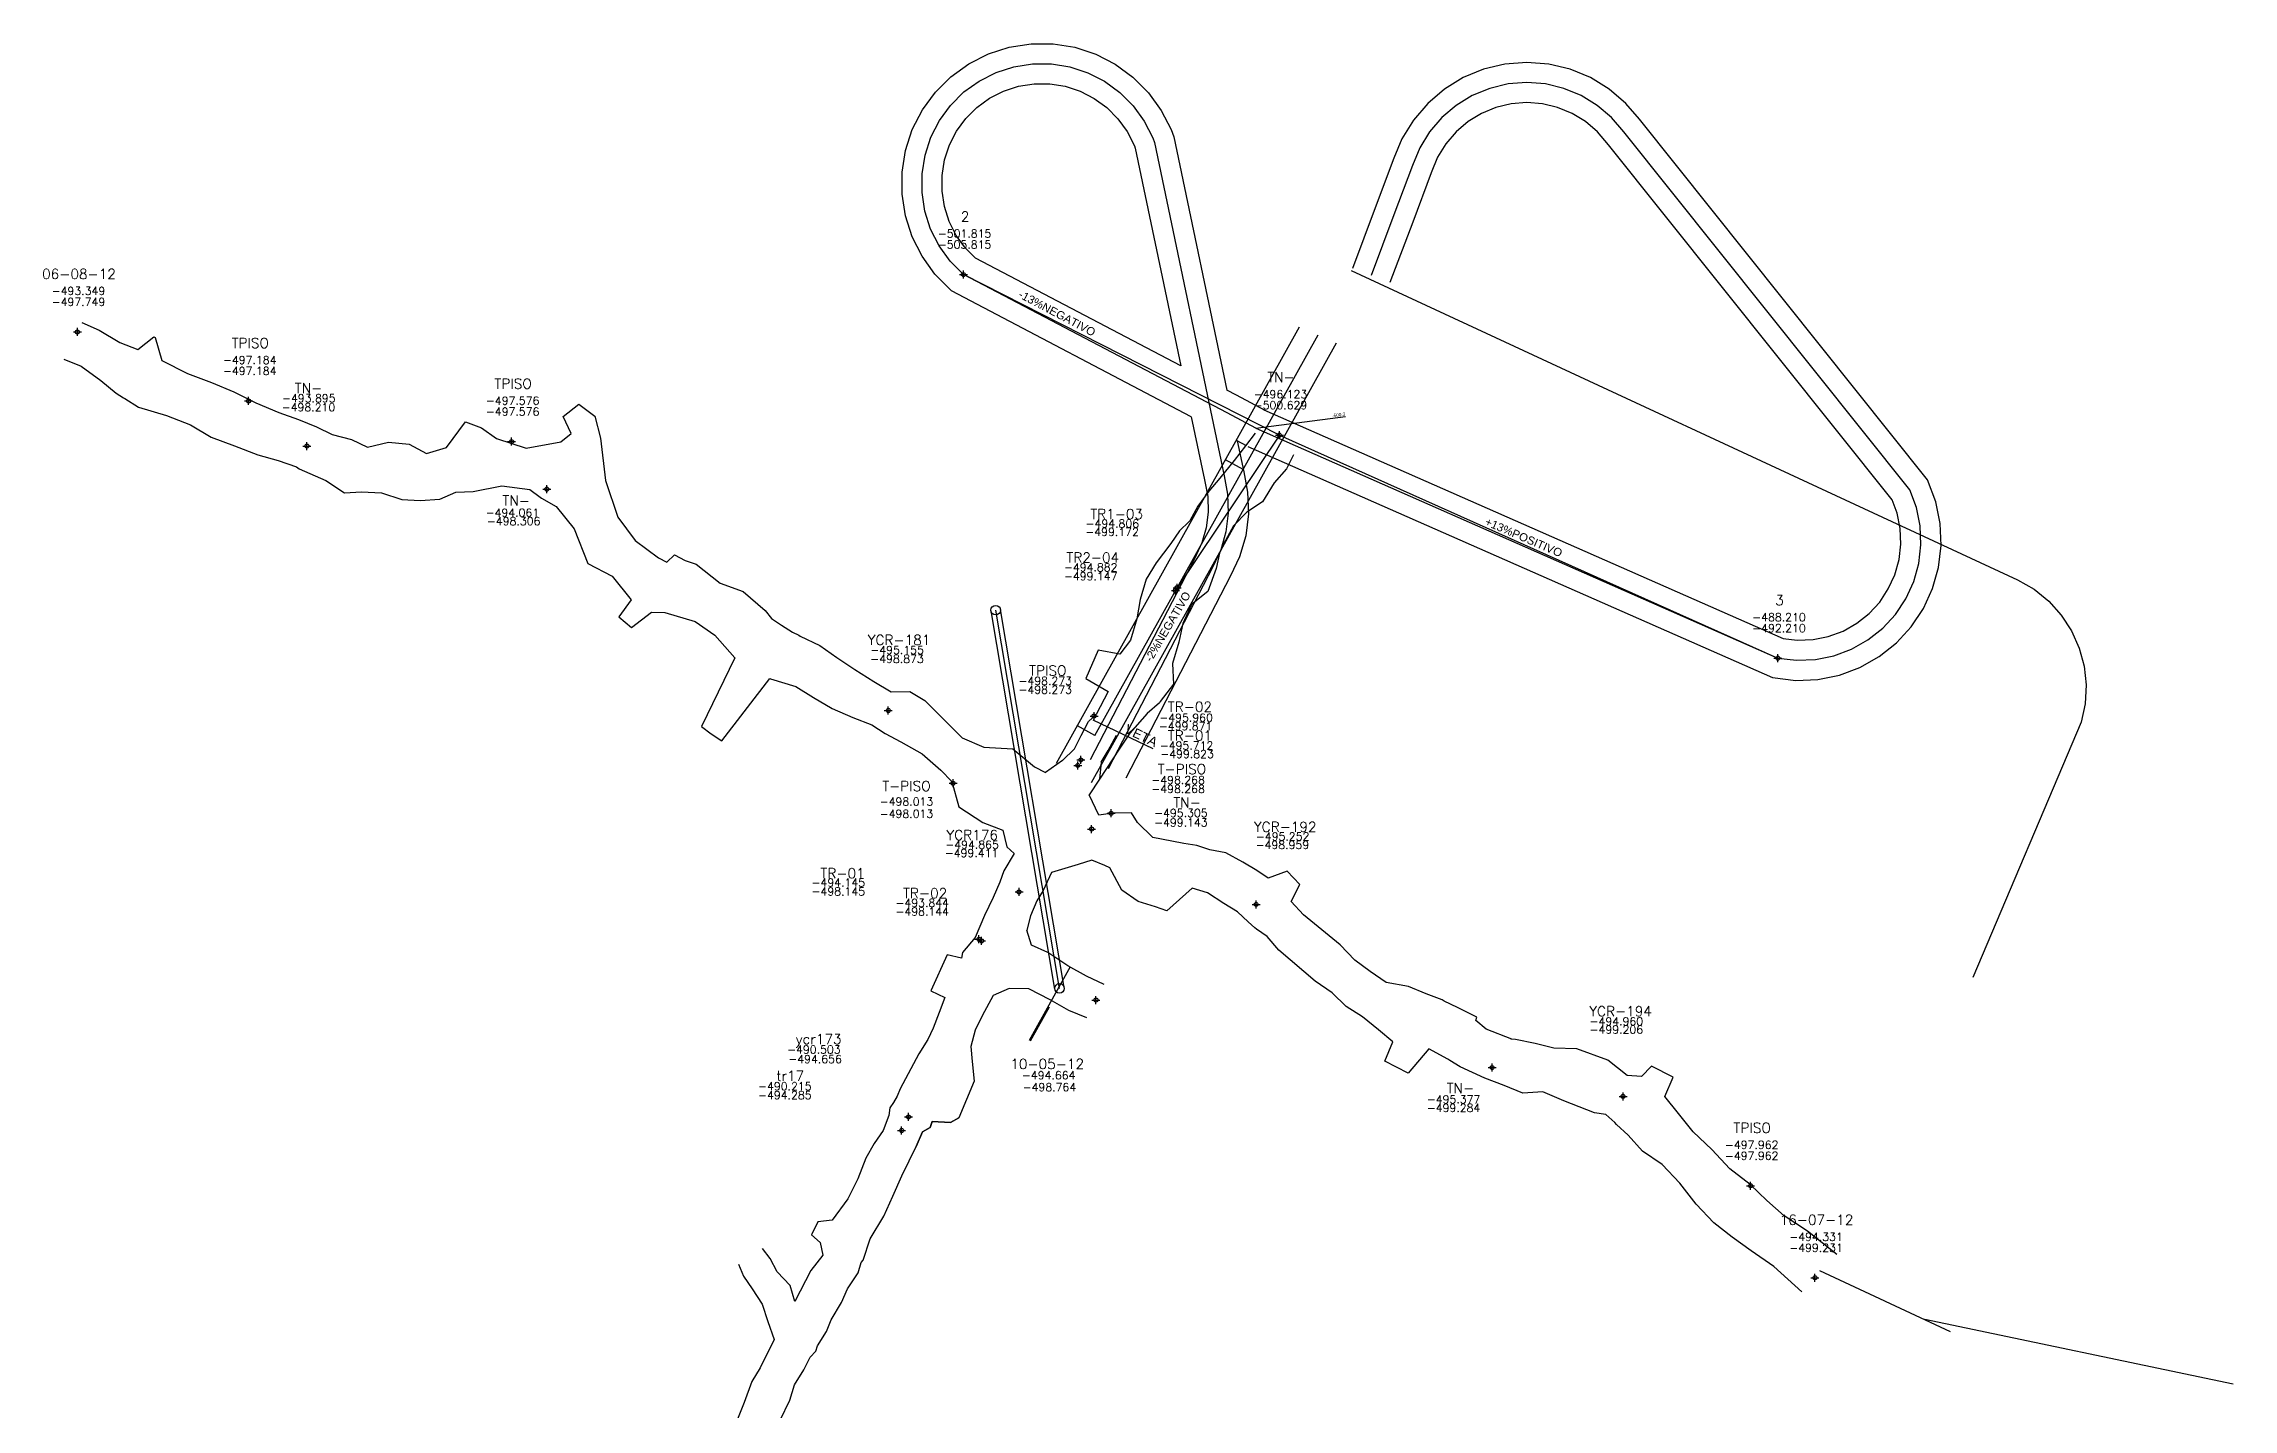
# Model space of a CAD drawing. Extents: x 10643 to 11402, y 9562 to 9879.
# Drawn here: x 10642.8 to 10916.4, y 9708.7 to 9879.3 of the extents above; entities that cross this region are included whole.
import ezdxf
from ezdxf.enums import TextEntityAlignment as Align

# ---------------------------------------------------------------- set-up
doc = ezdxf.new("R2010")
doc.units = 0
doc.header["$MEASUREMENT"] = 0
doc.header["$PDMODE"] = 34
doc.header["$PDSIZE"] = 0.5
for name, color, linetype in [('F-560-7787-E-FIC', 242, 'Continuous'), ('F-560-7787-E-SCR', 242, 'Continuous'), ('F-560-7793-W-FIC', 162, 'Continuous'), ('F-560-7793-W-SCR', 162, 'Continuous'), ('fic', 150, 'Continuous'), ('R-425-7056-NW-PROY', 7, 'Continuous'), ('R-425-7056-NW-SCR', 192, 'Continuous')]:
    doc.layers.add(name, color=color, linetype=linetype)
doc.styles.add('ROMAND', font='romand.shx')
doc.styles.add('ROMANS', font='romans')
doc.styles.get("Standard").update_dxf_attribs({"font": 'ARIAL.TTF'})

# ---------------------------------------------------------------- blocks, each defined once
blk = doc.blocks.new('F2')
blk.add_point((0, 0))
at = {"style": 'ROMAND'}
for tag, height, p in [('NOMBRE', 1.25, (0.2, 6.62)), ('CIELO', 1, (0.14, 4.62)), ('PISO', 1, (0.14, 3.25))]:
    blk.add_attdef(tag, text='', height=height, dxfattribs=at).set_placement(p, align=Align.CENTER)
at = {"style": 'ROMANS', "flags": 1}
for tag, p in [('MINA', (-0.07, -3.26)), ('LOCALIZACION', (-0.07, -4.93)), ('ESTRUCTURA', (-0.07, -6.62)), ('NIVEL', (-0.07, -8.29)), ('FECHA', (-0.07, -11.79)), ('OBRA', (-0.07, -10.12)), ('ATRAS', (-0.07, -13.48)), ('TOPOGRAFO', (2.67, -15.3))]:
    blk.add_attdef(tag, text='', height=1.25, dxfattribs=at).set_placement(p, align=Align.CENTER)

msp = doc.modelspace()

# ---------------------------------------------------------------- linework, layer by layer
for points, elevation in [([(10797.19, 9830.4), (10757.72, 9850.47)], -496.12), ([(10797.19, 9830.4), (10784.41, 9811.34)], -496.12), ([(10797.19, 9830.4), (10859.48, 9802.53)], -496.12), ([(10792.65, 9826.11), (10790.47, 9827.33)], -495.8), ([(10774.14, 9792.88), (10771.95, 9794.09)], -495.8), ([(10771.05, 9763.94), (10765.94, 9754.76)], -494.12), ([(10734.8, 9707.29), (10736.03, 9709.78), (10736.61, 9711.7), (10737.76, 9713.57), (10738.55, 9715.17), (10739.26, 9715.93), (10739.48, 9716.6), (10740.59, 9718.38), (10741.2, 9719.85), (10742.48, 9721.99), (10743.23, 9723.73), (10744.56, 9725.73), (10744.93, 9727), (10745.2, 9727.31), (10746.06, 9729.98), (10747.77, 9732.78), (10748.9, 9735.31), (10750.03, 9737.85), (10750.95, 9739.72), (10751.82, 9741.49), (10752.6, 9743.32), (10753.54, 9743.88), (10753.8, 9744.64), (10756.08, 9744.51), (10757.15, 9745.1)], -468.14), ([(10747.69, 9743.52), (10746.55, 9741.87), (10745.54, 9740.05), (10744.5, 9737.47), (10743.28, 9734.98), (10741.3, 9732.31), (10739.52, 9732.08), (10738.73, 9730.48), (10739.81, 9729.51), (10740.16, 9727.9), (10738.66, 9725.99), (10736.63, 9722.11), (10736.07, 9724.13), (10734.46, 9725.82), (10733.58, 9727.5), (10732.61, 9728.77)], -490.37), ([(10729.61, 9726.78), (10730.25, 9725.28), (10731.3, 9723.71), (10732.57, 9721.8), (10733.29, 9719.65), (10734.07, 9717.39), (10732.31, 9713.82), (10731.27, 9712.12), (10730.31, 9709.5), (10729.31, 9707.01)], -488.12)]:
    msp.add_lwpolyline(points, dxfattribs=dict(elevation=elevation))
at = {"color": 3}
msp.add_lwpolyline([(10795.41, 9833.5), (10791.84, 9835.39), (10790.61, 9836.04)], dxfattribs=at)
at = {"color": 1}
msp.add_lwpolyline([(10781.42, 9791.19), (10773.92, 9794.77)], dxfattribs=at)
for points in [[(10768.44, 9758.9), (10766.07, 9754.66)], [(10864.69, 9726.02), (10881, 9718.39)], [(10877.84, 9719.92), (10916.37, 9711.84)]]:
    msp.add_lwpolyline(points)
at = {"layer": 'F-560-7787-E-SCR'}
for points in [[(10779.47, 9782, -494.37), (10779.47, 9782, -494.37), (10778.72, 9783.19, -495.15), (10776.38, 9783.15, -495.49), (10774.63, 9782.91, -495.42), (10773.41, 9785.47, -495.23), (10773.41, 9785.47, -495.23)], [(10779.47, 9782, -499.27), (10779.47, 9782, -499.27), (10778.72, 9783.19, -499.65), (10776.38, 9783.15, -499.99), (10774.63, 9782.91, -499.72), (10773.41, 9785.47, -499.63), (10773.41, 9785.47, -499.63)], [(10785.25, 9779.38, -499.26), (10783.75, 9779.67, -499.24), (10781.39, 9780.12, -499), (10779.47, 9782, -499.27)], [(10785.25, 9779.38, -495.29), (10783.75, 9779.67, -495.14), (10781.39, 9780.12, -493.6), (10779.47, 9782, -494.37), (10779.47, 9782, -494.37)], [(10795.8, 9775.02, -495.25), (10794.36, 9776.01, -495.34), (10792.62, 9777.03, -495.54), (10790.52, 9778.21, -495.02), (10788.5, 9778.59, -495.12), (10786.87, 9779.12, -495.31), (10785.25, 9779.38, -495.29)], [(10795.8, 9775.02, -499.25), (10794.36, 9776.01, -499.24), (10792.62, 9777.03, -499.24), (10790.52, 9778.21, -499.22), (10788.5, 9778.59, -499.22), (10786.87, 9779.12, -499.11), (10785.25, 9779.38, -499.26)], [(10775.99, 9776.34, -495.14), (10775.99, 9776.34, -495.14), (10775.99, 9776.34, -495.14), (10775.37, 9776.63, -495.49), (10773.75, 9777.28, -495.42), (10772.05, 9776.74, -495.24), (10768.7, 9775.75, -495.15)], [(10775.99, 9776.34, -499.34), (10775.99, 9776.34, -499.34), (10775.99, 9776.34, -499.34), (10775.37, 9776.63, -499.99), (10773.75, 9777.28, -499.72), (10772.05, 9776.74, -499.84), (10768.7, 9775.75, -499.65)], [(10781.71, 9771.47, -499.1), (10779.53, 9772.13, -499), (10777.49, 9773.53, -499.27), (10775.99, 9776.34, -499.34)], [(10781.71, 9771.47, -495.4), (10779.53, 9772.13, -493.6), (10777.49, 9773.53, -494.37), (10775.99, 9776.34, -495.14)], [(10826.22, 9754.91, -495.38), (10823.02, 9756.15, -494.94), (10821.76, 9757.26, -494.93), (10821.88, 9757.67, -494.93), (10819.43, 9758.87, -495.2), (10817.78, 9759.65, -494.88), (10817.53, 9759.82, -494.88), (10815.52, 9760.6, -494.76), (10813.34, 9761.5, -494.73), (10810.52, 9761.99, -494.61), (10808.55, 9763.36, -494.78), (10806.63, 9764.8, -494.76), (10804.78, 9766.69, -495.13), (10800.21, 9770.46, -494.77), (10800.21, 9770.46, -494.77), (10798.68, 9772.12, -495.25), (10799.76, 9774.23, -495.23), (10798.15, 9775.89, -495.23), (10795.8, 9775.02, -495.25)], [(10826.22, 9754.91, -499.28), (10823.02, 9756.15, -499.34), (10821.76, 9757.26, -499.33), (10821.88, 9757.67, -499.33), (10819.43, 9758.87, -499.3), (10817.78, 9759.65, -499.28), (10817.53, 9759.82, -499.28), (10815.52, 9760.6, -499.26), (10813.34, 9761.5, -499.23), (10810.52, 9761.99, -499.21), (10808.55, 9763.36, -499.18), (10806.63, 9764.8, -499.16), (10804.78, 9766.69, -499.13), (10800.21, 9770.46, -499.07), (10800.21, 9770.46, -499.07), (10798.68, 9772.12, -499.05), (10799.75, 9774.23, -499.03), (10798.17, 9775.89, -499.03), (10795.8, 9775.02, -499.25)], [(10793.29, 9769.57, -495.25), (10791.98, 9770.83, -495.34), (10790.25, 9771.85, -495.54), (10788.23, 9773.21, -495.02), (10786.29, 9773.77, -495.12), (10783.12, 9770.94, -495.31), (10781.71, 9771.47, -495.4)], [(10793.29, 9769.57, -499.25), (10791.98, 9770.83, -499.24), (10790.25, 9771.85, -499.24), (10788.23, 9773.21, -499.22), (10786.29, 9773.77, -499.22), (10783.12, 9770.94, -499.11), (10781.71, 9771.47, -499.1)], [(10822.86, 9750.06, -495.38), (10819.78, 9751.46, -494.94), (10818.49, 9752.23, -494.93), (10818.24, 9752.4, -494.93), (10815.85, 9753.69, -495.2), (10813.29, 9750.66, -494.88), (10810.36, 9752.18, -494.88), (10811.37, 9754.6, -494.76), (10809.59, 9756.07, -494.73), (10807.57, 9757.71, -494.61), (10805.54, 9759, -494.78), (10803.79, 9760.69, -494.76), (10801.65, 9762.17, -495.13), (10797.14, 9766.02, -494.77), (10797.14, 9766.02, -494.77), (10795.67, 9767.76, -495.25), (10794.35, 9768.67, -495.23), (10794.11, 9768.84, -495.23), (10793.29, 9769.57, -495.25)], [(10822.86, 9750.06, -499.28), (10819.78, 9751.46, -499.34), (10818.49, 9752.23, -499.33), (10818.24, 9752.4, -499.33), (10815.85, 9753.69, -499.3), (10813.29, 9750.66, -499.28), (10810.36, 9752.18, -499.28), (10811.37, 9754.6, -499.26), (10809.59, 9756.07, -499.23), (10807.57, 9757.71, -499.21), (10805.54, 9759, -499.18), (10803.79, 9760.69, -499.16), (10801.65, 9762.17, -499.13), (10797.14, 9766.02, -499.07), (10797.14, 9766.02, -499.07), (10795.67, 9767.76, -499.05), (10794.35, 9768.67, -499.03), (10794.11, 9768.84, -499.03), (10793.29, 9769.57, -499.25)], [(10842.46, 9750.23, -494.67), (10840.63, 9750.37, -494.97), (10838.22, 9752.31, -495.2), (10834.34, 9753.69, -494.94), (10831.48, 9753.78, -495.27), (10829.15, 9754.36, -495), (10826.7, 9754.87, -494.93), (10826.12, 9754.91, -495.35)], [(10842.46, 9750.23, -499.27), (10840.63, 9750.37, -498.87), (10838.22, 9752.31, -499.1), (10834.34, 9753.69, -499.14), (10831.48, 9753.78, -499.17), (10829.15, 9754.36, -499.2), (10826.7, 9754.87, -499.23), (10826.22, 9754.91, -499.28)], [(10838, 9745.51, -494.67), (10838, 9745.51, -494.67), (10836.58, 9745.71, -495.2), (10832.72, 9747.19, -494.94), (10830.13, 9748.35, -495.27), (10827.6, 9748.15, -495), (10825.28, 9749.14, -494.93), (10822.86, 9750.06, -495.38)], [(10838, 9745.51, -499.27), (10838, 9745.51, -499.27), (10836.58, 9745.71, -499.1), (10832.72, 9747.19, -499.14), (10830.13, 9748.35, -499.17), (10827.6, 9748.15, -499.2), (10825.28, 9749.14, -499.23), (10822.86, 9750.06, -499.28)], [(10866.86, 9728, -494.33), (10863.17, 9730.93, -494.61), (10860.28, 9732.83, -494.59), (10858.11, 9734.75, -494.28), (10856, 9736.75, -494.66), (10853.47, 9738.73, -493.95), (10851.21, 9741.14, -494.53), (10848.88, 9743.34, -494.71), (10847.05, 9745.62, -494.7), (10845.36, 9747.77, -494.59), (10846.38, 9750.16, -494.58), (10843.68, 9751.52, -494.58), (10842.46, 9750.23, -494.67)], [(10866.86, 9728, -499.23), (10863.17, 9730.93, -499.11), (10860.28, 9732.83, -499.09), (10858.11, 9734.75, -499.18), (10856, 9736.75, -499.16), (10853.47, 9738.73, -499.15), (10851.21, 9741.14, -499.13), (10848.88, 9743.34, -499.01), (10847.05, 9745.62, -499.1), (10845.36, 9747.77, -499.29), (10846.38, 9750.16, -499.28), (10843.68, 9751.52, -499.28), (10842.46, 9750.23, -499.27)], [(10862.46, 9723.34, -494.33), (10858.97, 9726.5, -494.61), (10856.16, 9728.47, -494.59), (10853.78, 9730.18, -494.28), (10851.47, 9731.95, -494.66), (10849.28, 9734.29, -493.95), (10847.22, 9736.92, -494.53), (10845.03, 9739.27, -494.71), (10842.58, 9740.9, -494.7), (10840.76, 9742.9, -494.59), (10839.31, 9744.27, -494.58), (10839.09, 9744.48, -494.58), (10838, 9745.51, -494.67)], [(10862.46, 9723.34, -499.23), (10858.97, 9726.5, -499.11), (10856.16, 9728.47, -499.09), (10853.78, 9730.18, -499.18), (10851.47, 9731.95, -499.16), (10849.28, 9734.29, -499.15), (10847.22, 9736.92, -499.13), (10845.03, 9739.27, -499.01), (10842.58, 9740.9, -499.1), (10840.76, 9742.9, -499.29), (10839.31, 9744.27, -499.28), (10839.09, 9744.48, -499.28), (10838, 9745.51, -499.27)]]:
    msp.add_polyline3d(points, dxfattribs=at)
at = {"layer": 'F-560-7793-W-SCR'}
for elevation in [-498.31, -493.92]:
    msp.add_lwpolyline([(10708.69, 9830.6), (10707.7, 9832.75)], dxfattribs=dict(at, elevation=elevation))
for points in [[(10647.58, 9844.46, -493.35), (10649.71, 9843.51, -493.47), (10652.31, 9841.99, -493.31), (10654.55, 9841.11, -492.83), (10656.56, 9842.68, -492.85), (10656.73, 9842.59, -492.85), (10657.55, 9839.73, -492.87), (10660.77, 9838.12, -493.51), (10663.77, 9836.97, -493.44), (10666.54, 9835.81, -493.28), (10669.32, 9834.43, -493.31), (10672.18, 9833.23, -494.15), (10674.65, 9832.34, -493.87), (10676.88, 9831.45, -493.8)], [(10647.58, 9844.46, -497.75), (10649.71, 9843.51, -497.77), (10652.31, 9841.99, -497.81), (10654.55, 9841.11, -497.73), (10656.56, 9842.68, -497.75), (10656.73, 9842.59, -497.75), (10657.55, 9839.73, -497.77), (10660.77, 9838.12, -497.91), (10663.77, 9836.97, -497.84), (10666.54, 9835.81, -497.88), (10669.32, 9834.43, -497.91), (10672.18, 9833.23, -497.95), (10674.65, 9832.34, -497.97), (10676.88, 9831.45, -497.9)], [(10645.31, 9839.89, -493.35), (10647.49, 9839.03, -493.47), (10649.95, 9837.25, -493.31), (10651.83, 9835.64, -492.83), (10652.77, 9835.06, -492.85), (10652.95, 9834.98, -492.85), (10654.65, 9833.91, -492.87), (10658.14, 9832.84, -493.51), (10661.14, 9831.69, -493.44), (10663.74, 9830.17, -493.28), (10666.65, 9829.06, -493.31), (10669.56, 9827.95, -494.15), (10672.11, 9827.24, -493.87), (10674.39, 9826.44, -493.8)], [(10645.31, 9839.89, -497.75), (10647.49, 9839.03, -497.77), (10649.95, 9837.25, -497.81), (10651.83, 9835.64, -497.73), (10652.77, 9835.06, -497.75), (10652.95, 9834.98, -497.75), (10654.65, 9833.91, -497.77), (10658.14, 9832.84, -497.91), (10661.14, 9831.69, -497.84), (10663.74, 9830.17, -497.88), (10666.65, 9829.06, -497.91), (10669.56, 9827.95, -497.95), (10672.11, 9827.24, -497.97), (10674.39, 9826.44, -497.9)], [(10676.88, 9831.45, -497.9), (10678.83, 9830.48, -498.22), (10681.27, 9829.85, -498.22), (10683.26, 9828.88, -498.22), (10685.87, 9829.54, -498.22), (10688.46, 9829.29, -498.22), (10690.62, 9828.09, -498.22), (10693.14, 9828.86, -498.22), (10695.49, 9832.08, -498.22), (10697.5, 9831.31, -498.22)], [(10676.88, 9831.45, -493.8), (10678.83, 9830.48, -494.02), (10681.27, 9829.85, -493.62), (10683.26, 9828.88, -493.72), (10685.87, 9829.54, -493.92), (10688.46, 9829.29, -493.92), (10690.62, 9828.09, -494.12), (10693.14, 9828.86, -493.22), (10695.49, 9832.08, -493.62), (10697.5, 9831.31, -493.72)], [(10707.7, 9832.75, -498.31), (10709.65, 9834.28, -498.32), (10711.64, 9832.77, -498.33), (10712.37, 9830.03, -498.15), (10712.99, 9824.74, -498.29), (10714.55, 9820.16, -498.43), (10716.69, 9817.22, -498.47), (10719.6, 9815.09, -498.31), (10720.66, 9814.52, -498.42), (10721.62, 9815.45, -498.42), (10722.94, 9814.72, -498.44), (10724.33, 9814.29, -498.46), (10727.3, 9811.89, -498.5), (10730.2, 9810.85, -498.63), (10732.95, 9808.47, -498.77), (10733.73, 9807.48, -498.69), (10734.99, 9806.66, -498.6), (10736.34, 9805.79, -498.52), (10737.14, 9805.42, -498.78), (10737.14, 9805.42, -498.78)], [(10707.7, 9832.75, -493.92), (10709.65, 9834.28, -493.92), (10711.64, 9832.77, -493.93), (10712.37, 9830.03, -492.95), (10712.99, 9824.74, -494.19), (10714.55, 9820.16, -494.43), (10716.69, 9817.22, -494.57), (10719.6, 9815.09, -494.51), (10720.66, 9814.52, -494.42), (10721.62, 9815.45, -494.42), (10722.94, 9814.72, -493.84), (10724.33, 9814.29, -493.56), (10727.3, 9811.89, -493.2), (10730.2, 9810.85, -493.33), (10732.95, 9808.47, -494.27), (10733.73, 9807.48, -494.39), (10734.99, 9806.66, -494.6), (10736.34, 9805.79, -494.62), (10737.14, 9805.42, -494.6), (10737.14, 9805.42, -494.6)], [(10697.5, 9831.31, -498.22), (10697.5, 9831.31, -498.22), (10699.36, 9830, -498.23), (10703.09, 9828.78, -498.27), (10707.41, 9829.55, -498.21), (10708.69, 9830.6, -498.31)], [(10697.5, 9831.31, -493.72), (10697.5, 9831.31, -493.72), (10699.36, 9830, -493.53), (10703.09, 9828.78, -493.67), (10707.41, 9829.55, -493.91), (10708.69, 9830.6, -493.92)], [(10674.39, 9826.44, -497.9), (10674.72, 9826.19, -498.22), (10678.06, 9824.73, -498.22), (10680.38, 9823.21, -498.22), (10682.51, 9823.33, -498.22), (10685.02, 9823.19, -498.22), (10687.53, 9822.35, -498.22), (10689.83, 9822.25, -498.22), (10692.28, 9822.42, -498.22), (10694.31, 9823.26, -498.22), (10696.44, 9823.38, -498.22)], [(10674.39, 9826.44, -493.8), (10674.72, 9826.19, -493.82), (10678.06, 9824.73, -494.02), (10680.38, 9823.21, -493.62), (10682.51, 9823.33, -493.72), (10685.02, 9823.19, -493.92), (10687.53, 9822.35, -493.92), (10689.83, 9822.25, -494.12), (10692.28, 9822.42, -493.22), (10694.31, 9823.26, -493.62), (10696.44, 9823.38, -493.72)], [(10696.44, 9823.38, -493.72), (10696.44, 9823.38, -493.72), (10696.44, 9823.38, -493.72), (10700.05, 9824.08, -493.67), (10703.55, 9823.59, -493.91), (10704.83, 9822.64, -493.92), (10705, 9822.53, -493.93), (10706.82, 9821.47, -492.95), (10709.07, 9818.7, -494.19), (10710.79, 9814.37, -494.43), (10713.81, 9812.77, -494.57), (10716.18, 9809.81, -494.51), (10714.67, 9807.7, -494.42), (10716.23, 9806.36, -494.42), (10718.75, 9808.26, -493.84), (10720.41, 9808.25, -493.56), (10724.2, 9807.11, -493.2), (10726.66, 9805.39, -493.33), (10729.14, 9802.59, -494.27), (10724.98, 9793.97, -494.39), (10726.18, 9793.07, -494.6), (10727.52, 9792.2, -494.62), (10733.53, 9799.99, -494.63), (10733.61, 9799.93, -494.63)], [(10696.44, 9823.38, -498.22), (10696.44, 9823.38, -498.22), (10696.44, 9823.38, -498.22), (10700.05, 9824.08, -498.27), (10703.55, 9823.59, -498.21), (10704.83, 9822.64, -498.32), (10705, 9822.53, -498.33), (10706.82, 9821.47, -498.15), (10709.07, 9818.7, -498.29), (10710.79, 9814.37, -498.43), (10713.81, 9812.77, -498.47), (10716.18, 9809.81, -498.31), (10714.67, 9807.7, -498.42), (10716.23, 9806.36, -498.42), (10718.75, 9808.26, -498.44), (10720.41, 9808.25, -498.46), (10724.2, 9807.11, -498.5), (10726.66, 9805.39, -498.63), (10729.14, 9802.59, -498.77), (10724.98, 9793.97, -498.69), (10726.18, 9793.07, -498.6), (10727.52, 9792.2, -498.52), (10733.53, 9799.99, -498.73), (10733.61, 9799.93, -498.73)], [(10737.14, 9805.42, -498.78), (10737.33, 9805.3, -498.81), (10739.76, 9804.11, -498.94), (10741.91, 9802.63, -498.87), (10744.14, 9801.1, -498.89), (10746.51, 9799.6, -498.92), (10748.67, 9798.34, -498.94), (10751, 9798.37, -498.96), (10752.9, 9797.26, -498.99), (10754.99, 9795.16, -499.22)], [(10737.14, 9805.42, -494.6), (10737.33, 9805.3, -494.61), (10739.76, 9804.11, -494.64), (10741.91, 9802.63, -494.97), (10744.14, 9801.1, -494.99), (10746.51, 9799.6, -494.92), (10748.67, 9798.34, -494.84), (10751, 9798.37, -494.96), (10752.9, 9797.26, -494.79), (10754.99, 9795.16, -495.22)], [(10733.61, 9799.93, -498.73), (10736.79, 9799.01, -498.94), (10738.99, 9797.62, -498.87), (10741.32, 9796.26, -498.89), (10743.89, 9795.11, -498.92), (10746.25, 9794.19, -498.94), (10747.93, 9793.1, -498.96), (10749.88, 9792.08, -498.99), (10752.56, 9790.56, -499.22)], [(10733.61, 9799.93, -494.63), (10736.79, 9799.01, -494.64), (10738.99, 9797.62, -494.97), (10741.32, 9796.26, -494.99), (10743.89, 9795.11, -494.92), (10746.25, 9794.19, -494.84), (10747.93, 9793.1, -494.96), (10749.88, 9792.08, -494.79), (10752.56, 9790.56, -495.22)], [(10754.99, 9795.16, -499.22), (10757.54, 9792.59, -499.33), (10760.27, 9791.42, -499.35), (10763.88, 9791.21, -499.47), (10766.58, 9788.97, -499.61), (10767.97, 9788.23, -499.63), (10767.97, 9788.23, -499.63)], [(10754.99, 9795.16, -495.22), (10757.54, 9792.59, -495.13), (10760.27, 9791.42, -495.15), (10763.88, 9791.21, -495.07), (10766.58, 9788.97, -494.91), (10767.97, 9788.23, -495.23), (10767.97, 9788.23, -495.23)], [(10752.56, 9790.56, -495.22), (10754.89, 9788.54, -494.92), (10756.25, 9787.1, -495.15)], [(10752.56, 9790.56, -499.22), (10754.89, 9788.54, -499.32), (10756.25, 9787.1, -499.35)], [(10756.25, 9787.1, -495.15), (10757.15, 9783.95, -495.07), (10760.12, 9782.01, -494.91), (10762.63, 9781.05, -494.92), (10763.13, 9778.94, -494.69)], [(10756.25, 9787.1, -499.35), (10757.15, 9783.95, -499.47), (10760.12, 9782.01, -499.61), (10762.63, 9781.05, -499.72), (10763.13, 9778.94, -499.79)]]:
    msp.add_polyline3d(points, dxfattribs=at)
at = {"layer": 'R-425-7056-NW-PROY', "color": 3}
for points in [[(10786.19, 9832.7), (10756.22, 9848.44), (10754.15, 9850.52), (10752.54, 9852.75), (10751.3, 9855.2), (10750.46, 9857.81), (10750.04, 9860.52), (10750.04, 9863.27), (10750.48, 9865.99), (10751.33, 9868.59), (10752.58, 9871.04), (10754.21, 9873.26), (10756.16, 9875.2), (10758.39, 9876.81), (10760.84, 9878.05), (10763.45, 9878.89), (10766.16, 9879.31), (10768.91, 9879.31), (10771.62, 9878.87), (10774.24, 9878.01), (10776.68, 9876.76), (10778.89, 9875.14), (10780.83, 9873.19), (10782.44, 9870.97), (10783.66, 9868.58), (10784, 9867.69), (10790.61, 9836.04)], [(10795.25, 9833.58), (10860.14, 9804.98), (10861.91, 9804.77), (10863.87, 9804.85), (10865.78, 9805.24), (10867.63, 9805.92), (10869.33, 9806.89), (10870.87, 9808.1), (10872.2, 9809.54), (10873.28, 9811.18), (10874.1, 9812.96), (10874.63, 9814.85), (10874.85, 9816.79), (10874.77, 9818.75), (10874.38, 9820.67), (10873.77, 9822.32), (10838.31, 9866.7), (10836.94, 9868.31), (10835.45, 9869.58), (10833.77, 9870.61), (10831.96, 9871.36), (10830.06, 9871.82), (10828.1, 9871.97), (10826.15, 9871.82), (10824.24, 9871.36), (10822.43, 9870.61), (10820.77, 9869.59), (10819.27, 9868.31), (10818, 9866.82), (10816.97, 9865.15), (10816.17, 9863.19), (10813.85, 9857.04), (10811, 9849.47)], [(10769.35, 9789.41), (10799.72, 9843.94)], [(10773.71, 9786.98), (10804.32, 9841.92)], [(10786.19, 9832.7), (10787.84, 9824.83), (10788.24, 9822.73), (10788.3, 9820.77), (10788.06, 9818.83), (10787.51, 9816.95), (10786.62, 9815.04), (10773.57, 9789.84)], [(10793.07, 9829.08), (10791.93, 9829.68), (10792.74, 9825.81), (10793.22, 9823.29), (10793.32, 9820.55), (10792.98, 9817.82), (10792.21, 9815.18), (10791.1, 9812.83), (10778.01, 9787.54)], [(10769.13, 9761.16), (10761.16, 9808.43)], [(10770.31, 9761.36), (10762.34, 9808.63)]]:
    msp.add_lwpolyline(points, dxfattribs=at)
at = {"layer": 'R-425-7056-NW-PROY', "color": 1}
for points, elevation in [([(10794.24, 9831.29), (10790.67, 9833.18), (10757.72, 9850.47), (10756.06, 9852.14), (10754.68, 9854.05), (10753.62, 9856.15), (10752.9, 9858.39), (10752.54, 9860.72), (10752.54, 9863.07), (10752.92, 9865.39), (10753.65, 9867.63), (10754.72, 9869.73), (10756.11, 9871.62), (10757.78, 9873.29), (10759.69, 9874.66), (10761.79, 9875.73), (10764.03, 9876.45), (10766.35, 9876.81), (10768.71, 9876.81), (10771.03, 9876.43), (10773.27, 9875.7), (10775.36, 9874.63), (10777.26, 9873.24), (10778.92, 9871.57), (10780.3, 9869.66), (10781.37, 9867.56), (10781.59, 9866.99), (10790.29, 9825.32), (10790.73, 9823.01), (10790.81, 9820.66), (10790.52, 9818.32), (10789.86, 9816.06), (10788.86, 9813.93), (10775.79, 9788.69)], -996.62), ([(10794.24, 9831.29), (10859.48, 9802.54), (10861.82, 9802.27), (10864.17, 9802.37), (10866.47, 9802.83), (10868.68, 9803.65), (10870.73, 9804.81), (10872.58, 9806.27), (10874.17, 9808), (10875.47, 9809.96), (10876.45, 9812.1), (10877.09, 9814.37), (10877.36, 9816.7), (10877.26, 9819.06), (10876.79, 9821.36), (10875.97, 9823.57), (10840.24, 9868.3), (10838.71, 9870.09), (10836.92, 9871.61), (10834.91, 9872.84), (10832.74, 9873.74), (10830.45, 9874.29), (10828.1, 9874.48), (10825.76, 9874.29), (10823.47, 9873.74), (10821.29, 9872.84), (10819.29, 9871.61), (10817.5, 9870.09), (10815.97, 9868.3), (10814.74, 9866.29), (10813.84, 9864.11), (10811.51, 9857.92), (10808.66, 9850.35)], -996.62), ([(10774.14, 9792.88), (10802.02, 9842.93)], -495.8), ([(10769.72, 9761.26), (10761.75, 9808.53)], -306.85)]:
    msp.add_lwpolyline(points, dxfattribs=dict(at, elevation=elevation))
at = {"layer": 'R-425-7056-NW-PROY', "color": 3}
msp.add_lwpolyline([(10793.23, 9829), (10858.82, 9800.1), (10861.73, 9799.76), (10864.47, 9799.88), (10867.16, 9800.42), (10869.73, 9801.37), (10872.13, 9802.72), (10874.29, 9804.43), (10876.14, 9806.45), (10877.66, 9808.74), (10878.8, 9811.23), (10879.55, 9813.88), (10879.87, 9816.61), (10879.75, 9819.36), (10879.2, 9822.05), (10878.17, 9824.82), (10842.17, 9869.89), (10840.48, 9871.86), (10838.39, 9873.64), (10836.05, 9875.08), (10833.52, 9876.13), (10830.84, 9876.77), (10828.1, 9876.99), (10825.37, 9876.77), (10822.7, 9876.13), (10820.15, 9875.08), (10817.81, 9873.64), (10815.73, 9871.86), (10813.94, 9869.77), (10812.51, 9867.43), (10811.51, 9865.03), (10809.17, 9858.8, 0.000025), (10809.17, 9858.8), (10806.32, 9851.23)], format="xyb", dxfattribs=at)
msp.add_lwpolyline([(10784.87, 9839.05), (10759.22, 9852.51), (10757.97, 9853.77), (10756.82, 9855.35), (10755.94, 9857.1), (10755.34, 9858.97), (10755.04, 9860.91), (10755.04, 9862.87), (10755.36, 9864.8), (10755.97, 9866.67), (10756.86, 9868.41), (10758.01, 9869.99), (10759.4, 9871.37), (10760.99, 9872.52), (10762.74, 9873.41), (10764.61, 9874.01), (10766.54, 9874.31), (10768.51, 9874.31), (10770.44, 9874), (10772.3, 9873.39), (10774.04, 9872.49), (10775.63, 9871.34), (10777.01, 9869.94), (10778.16, 9868.35), (10779.08, 9866.55), (10779.18, 9866.28)], close=True, dxfattribs=at)
at = {"layer": 'R-425-7056-NW-PROY'}
for points, elevation in [([(10806.17, 9850.99), (10889.44, 9812.32), (10891.49, 9811.14), (10893.32, 9809.66), (10894.89, 9807.91), (10896.17, 9805.94), (10897.14, 9803.79), (10897.74, 9801.52), (10897.99, 9799.18), (10897.87, 9796.83), (10897.38, 9794.52), (10883.83, 9762.63)], -971.65), ([(10794.24, 9831.29), (10805.47, 9832.75)], -496.31)]:
    msp.add_lwpolyline(points, dxfattribs=dict(at, elevation=elevation))
at = {"layer": 'R-425-7056-NW-PROY', "color": 3}
for centre in [(10761.75, 9808.53, -306.85), (10769.72, 9761.26, -306.85)]:
    msp.add_circle(centre, 0.6, dxfattribs=at)
at = {"layer": 'R-425-7056-NW-SCR', "elevation": -495.8}
for points in [[(10771.61, 9791.21), (10772.44, 9792.86), (10773.35, 9794.6)], [(10774.91, 9789.54), (10775.8, 9790.99), (10776.84, 9792.92)]]:
    msp.add_lwpolyline(points, dxfattribs=at)
at = {"layer": 'R-425-7056-NW-SCR'}
for points in [[(10794.15, 9830.63, -495.76), (10792.94, 9829.08, -495.63), (10791.56, 9827.23, -494.68), (10789.76, 9825.03, -493.69), (10788.39, 9823.4, -493.45), (10787.01, 9821.54, -494.6), (10785.99, 9819.71, -494.46), (10785.94, 9819.62, -494.45)], [(10794.15, 9830.63, -500.46), (10792.94, 9829.08, -500.43), (10791.56, 9827.23, -500.48), (10789.76, 9825.03, -500.39), (10788.39, 9823.4, -500.05), (10787.01, 9821.54, -499.8), (10785.99, 9819.71, -499.66), (10785.94, 9819.62, -499.65)], [(10798.95, 9827.95, -495.76), (10798.09, 9826.21, -495.63), (10796.54, 9824.45, -494.68), (10795.09, 9822.06, -493.69), (10793.11, 9820.76, -493.45), (10791.46, 9819.05, -494.6), (10790.44, 9817.22, -494.46), (10790.39, 9817.14, -494.45)], [(10798.95, 9827.95, -500.46), (10798.09, 9826.21, -500.43), (10796.54, 9824.45, -500.48), (10795.09, 9822.06, -500.39), (10793.11, 9820.76, -500.05), (10791.46, 9819.05, -499.8), (10790.44, 9817.22, -499.66), (10790.39, 9817.14, -499.65)], [(10785.94, 9819.62, -494.45), (10784.71, 9818.44, -494.99), (10783.61, 9816.88, -494.89), (10781.8, 9814.46, -494.69), (10780.54, 9812.41, -494.39), (10779.8, 9809.85, -494.28), (10779.37, 9807.45, -494.28), (10778.58, 9804.8, -494.58), (10777.25, 9803.03, -494.68), (10774.54, 9803.54, -495.58), (10772.99, 9799.99, -495.58), (10775.78, 9798.35, -495.28), (10774.31, 9795.5, -495.47), (10773.35, 9794.6, -495.8), (10773.35, 9794.6, -495.8)], [(10785.94, 9819.62, -499.65), (10784.71, 9818.44, -499.09), (10783.61, 9816.88, -499.09), (10781.8, 9814.46, -499.09), (10780.54, 9812.41, -499.09), (10779.8, 9809.85, -499.08), (10779.37, 9807.45, -499.08), (10778.58, 9804.8, -499.08), (10777.25, 9803.03, -499.08), (10774.54, 9803.54, -499.08), (10772.99, 9799.99, -499.08), (10775.78, 9798.35, -499.18), (10774.31, 9795.5, -499.07), (10773.35, 9794.6, -499.17), (10773.35, 9794.6, -499.17)], [(10790.39, 9817.14, -494.45), (10789.69, 9815.67, -494.99), (10789.28, 9813.72, -494.89), (10788.26, 9810.85, -494.69), (10786.22, 9809.24, -494.39), (10785.12, 9806.88, -494.28), (10784.61, 9804.53, -494.28), (10783.82, 9801.88, -494.58), (10783.97, 9799.27, -494.68), (10782.31, 9797.11, -495.58), (10782.21, 9796.94, -495.58), (10780.67, 9795.62, -495.28), (10778.5, 9793.17, -495.47), (10777.16, 9791.17, -495.37), (10774.72, 9787.39, -495.66)], [(10790.39, 9817.14, -499.65), (10789.69, 9815.67, -499.09), (10789.28, 9813.72, -499.09), (10788.26, 9810.85, -499.09), (10786.22, 9809.24, -499.09), (10785.12, 9806.88, -499.08), (10784.61, 9804.53, -499.08), (10783.82, 9801.88, -499.08), (10783.97, 9799.27, -499.08), (10782.31, 9797.11, -499.08), (10782.21, 9796.94, -499.08), (10780.67, 9795.62, -499.18), (10778.5, 9793.17, -499.07), (10777.16, 9791.17, -499.17), (10774.72, 9787.39, -499.56)], [(10754.79, 9795.34, -495.21), (10754.99, 9795.16, -495.22)], [(10771.61, 9791.21, -499.5), (10770.08, 9789.74, -499.56), (10767.97, 9788.23, -499.63)], [(10771.61, 9791.21, -495.8), (10770.08, 9789.74, -495.66), (10767.97, 9788.23, -495.23)], [(10774.91, 9789.54, -499.5), (10774.72, 9787.39, -499.56), (10773.41, 9785.47, -499.63)], [(10774.91, 9789.54, -495.8), (10774.72, 9787.39, -495.66), (10773.41, 9785.47, -495.23)], [(10763.13, 9778.94, -499.79), (10764.07, 9778.11, -499.65), (10762.76, 9775.97, -499.4), (10762.26, 9774.54, -499.38)], [(10763.13, 9778.94, -494.69), (10764.07, 9778.11, -495.15), (10762.76, 9775.97, -494.8), (10762.26, 9774.54, -494.88)], [(10768.7, 9775.75, -499.65), (10767.66, 9773.48, -499.4), (10766.89, 9772.19, -499.38)], [(10768.7, 9775.75, -495.15), (10767.66, 9773.48, -494.8), (10766.89, 9772.19, -494.88)], [(10762.26, 9774.54, -499.38), (10761.42, 9772.62, -499.1), (10760.33, 9770.39, -498.69), (10759.2, 9767.63, -498.11), (10757.61, 9765.76, -497.71), (10757.48, 9765.05, -497.72), (10755.67, 9765.44, -497.4)], [(10762.26, 9774.54, -494.88), (10761.42, 9772.62, -494.4), (10760.33, 9770.39, -493.99), (10759.2, 9767.63, -493.41), (10757.61, 9765.76, -493.31), (10757.48, 9765.05, -493.02), (10755.67, 9765.44, -492.7)], [(10766.89, 9772.19, -494.88), (10766.09, 9770.33, -494.4), (10765.64, 9768.55, -494.03)], [(10766.89, 9772.19, -499.38), (10766.09, 9770.33, -499.1), (10765.64, 9768.55, -498.03)], [(10775.29, 9761.76, -494.66), (10773.11, 9762.77, -494.75), (10770.76, 9764.1, -494.03), (10768.24, 9765.75, -493.89), (10766.24, 9766.67, -494.29), (10765.64, 9768.55, -494.03)], [(10775.29, 9761.76, -498.56), (10773.11, 9762.77, -498.45), (10770.76, 9764.1, -498.33), (10768.24, 9765.75, -498.39), (10766.24, 9766.67, -498.09), (10765.64, 9768.55, -498.03)], [(10755.67, 9765.44, -497.4), (10753.65, 9760.94, -497.31), (10755.39, 9760.11, -497.14), (10754.69, 9758.24, -496.89), (10753.95, 9756.28, -496.63), (10753.25, 9754.86, -496.33), (10752.16, 9753.08, -495.96), (10749.79, 9748.71, -494.94), (10749.44, 9747.78, -494.91), (10748.96, 9747.02, -494.8), (10748.52, 9746.35, -494.7)], [(10755.67, 9765.44, -492.7), (10753.65, 9760.94, -492.61), (10755.39, 9760.11, -492.14), (10754.69, 9758.24, -492.19), (10753.95, 9756.28, -491.73), (10753.25, 9754.86, -491.33), (10752.16, 9753.08, -491.26), (10749.79, 9748.71, -490.54), (10749.44, 9747.78, -490.51), (10748.96, 9747.02, -490.5), (10748.52, 9746.35, -490.6)], [(10773.12, 9757.58, -494.66), (10770.9, 9758.51, -494.75), (10768.55, 9759.84, -494.03), (10765.89, 9761.22, -493.89), (10763.44, 9761.25, -494.29), (10761.41, 9760.39, -494.03)], [(10773.12, 9757.58, -498.56), (10770.9, 9758.51, -498.45), (10768.55, 9759.84, -498.33), (10765.89, 9761.22, -498.39), (10763.44, 9761.25, -498.09), (10761.41, 9760.39, -498.03)], [(10761.41, 9760.39, -494.03), (10760.06, 9757.82, -492.14), (10759.18, 9756.03, -492.19), (10758.62, 9753.99, -491.73), (10758.82, 9752.12, -491.33), (10759.07, 9749.68, -491.26), (10757.15, 9745.1, -490.54), (10756.08, 9744.51, -490.51), (10753.8, 9744.64, -490.5), (10753.54, 9743.88, -490.6)], [(10761.41, 9760.39, -498.03), (10760.06, 9757.82, -497.14), (10759.18, 9756.03, -496.89), (10758.62, 9753.99, -496.63), (10758.82, 9752.12, -496.33), (10759.07, 9749.68, -495.96), (10757.15, 9745.1, -494.94), (10756.08, 9744.51, -494.91), (10753.8, 9744.64, -494.8), (10753.54, 9743.88, -494.7)], [(10748.52, 9746.35, -494.7), (10748.38, 9745.39, -494.54), (10747.69, 9743.52, -494.37)], [(10748.52, 9746.35, -490.6), (10748.38, 9745.39, -490.44), (10747.69, 9743.52, -490.37)], [(10753.54, 9743.88, -494.7), (10752.6, 9743.32, -494.54), (10751.82, 9741.49, -494.37)], [(10753.54, 9743.88, -490.6), (10752.6, 9743.32, -490.44), (10751.82, 9741.49, -490.37)]]:
    msp.add_polyline3d(points, dxfattribs=at)

# ---------------------------------------------------------------- block references
msp.add_blockref('F2', (10797.19, 9830.4, -496.12)).add_auto_attribs({'NOMBRE': 'TN-', 'CIELO': '-496.123', 'PISO': '-500.629'})
at = {"layer": 'F-560-7787-E-FIC'}
ref = msp.add_blockref('F2', (10776.17, 9783.14, -498.27), dxfattribs=at)
ref.add_attrib('NOMBRE', 'T-PISO', dxfattribs={"layer": '0', "height": 1.25, "style": 'ROMAND'}).set_placement((10785.01, 9788.04, -498.27), align=Align.CENTER)
ref.add_attrib('CIELO', '-498.268', dxfattribs={"layer": '0', "height": 1, "style": 'ROMAND'}).set_placement((10784.54, 9786.8, -498.27), align=Align.CENTER)
ref.add_attrib('PISO', '-498.268', dxfattribs={"layer": '0', "height": 1, "style": 'ROMAND'}).set_placement((10784.54, 9785.68, -498.27), align=Align.CENTER)
ref = msp.add_blockref('F2', (10773.73, 9781.18, -495.3), dxfattribs=at)
ref.add_attrib('NOMBRE', 'TN-', dxfattribs={"layer": '0', "height": 1.25, "style": 'ROMAND'}).set_placement((10785.66, 9783.86, -495.3), align=Align.CENTER)
ref.add_attrib('CIELO', '-495.305', dxfattribs={"layer": '0', "height": 1, "style": 'ROMAND'}).set_placement((10784.89, 9782.68, -495.3), align=Align.CENTER)
ref.add_attrib('PISO', '-499.143', dxfattribs={"layer": '0', "height": 1, "style": 'ROMAND'}).set_placement((10784.89, 9781.5, -495.3), align=Align.CENTER)
ref = msp.add_blockref('F2', (10794.29, 9771.75, -495.25), dxfattribs=at)
ref.add_attrib('NOMBRE', 'YCR-192', dxfattribs={"layer": '0', "height": 1.25, "style": 'ROMAND'}).set_placement((10797.92, 9780.82, -495.25), align=Align.CENTER)
ref.add_attrib('CIELO', '-495.252', dxfattribs={"layer": '0', "height": 1, "style": 'ROMAND'}).set_placement((10797.6, 9779.75, -495.25), align=Align.CENTER)
ref.add_attrib('PISO', '-498.959', dxfattribs={"layer": '0', "height": 1, "style": 'ROMAND'}).set_placement((10797.57, 9778.69, -495.25), align=Align.CENTER)
ref = msp.add_blockref('F2', (10840.13, 9747.76, -494.96), dxfattribs=at)
ref.add_attrib('NOMBRE', 'YCR-194', dxfattribs={"layer": '0', "height": 1.25, "style": 'ROMAND'}).set_placement((10839.83, 9757.78, -494.96), align=Align.CENTER)
ref.add_attrib('CIELO', '-494.960', dxfattribs={"layer": '0', "height": 1, "style": 'ROMAND'}).set_placement((10839.3, 9756.64, -494.96), align=Align.CENTER)
ref.add_attrib('PISO', '-499.206', dxfattribs={"layer": '0', "height": 1, "style": 'ROMAND'}).set_placement((10839.3, 9755.62, -494.96), align=Align.CENTER)
ref = msp.add_blockref('F2', (10823.77, 9751.37, -495.38), dxfattribs=at)
ref.add_attrib('NOMBRE', 'TN-', dxfattribs={"layer": '0', "height": 1.25, "style": 'ROMAND'}).set_placement((10819.81, 9748.17, -495.38), align=Align.CENTER)
ref.add_attrib('CIELO', '-495.377', dxfattribs={"layer": '0', "height": 1, "style": 'ROMAND'}).set_placement((10818.96, 9746.89, -495.38), align=Align.CENTER)
ref.add_attrib('PISO', '-499.284', dxfattribs={"layer": '0', "height": 1, "style": 'ROMAND'}).set_placement((10818.96, 9745.83, -495.38), align=Align.CENTER)
for p, values in [((10856.07, 9736.59, -497.96), {'NOMBRE': 'TPISO', 'CIELO': '-497.962', 'PISO': '-497.962'}), ((10864.11, 9725.09, -494.33), {'NOMBRE': '16-07-12', 'CIELO': '-494.331', 'PISO': '-499.231'})]:
    msp.add_blockref('F2', p, dxfattribs=at).add_auto_attribs(values)
at = {"layer": 'F-560-7793-W-FIC'}
for p, values in [((10647, 9843.3, -493.35), {'NOMBRE': '06-08-12', 'CIELO': '-493.349', 'PISO': '-497.749'}), ((10668.4, 9834.67, -497.18), {'NOMBRE': 'TPISO', 'CIELO': '-497.184', 'PISO': '-497.184'}), ((10701.25, 9829.59, -497.58), {'NOMBRE': 'TPISO', 'CIELO': '-497.576', 'PISO': '-497.576'})]:
    msp.add_blockref('F2', p, dxfattribs=at).add_auto_attribs(values)
ref = msp.add_blockref('F2', (10675.68, 9829.04, -493.9), dxfattribs=at)
ref.add_attrib('NOMBRE', 'TN-', dxfattribs={"layer": '0', "height": 1.25, "style": 'ROMAND'}).set_placement((10675.88, 9835.65, -493.9), align=Align.CENTER)
ref.add_attrib('CIELO', '-493.895', dxfattribs={"layer": '0', "height": 1, "style": 'ROMAND'}).set_placement((10675.92, 9834.51, -493.9), align=Align.CENTER)
ref.add_attrib('PISO', '-498.210', dxfattribs={"layer": '0', "height": 1, "style": 'ROMAND'}).set_placement((10675.88, 9833.39, -493.9), align=Align.CENTER)
ref = msp.add_blockref('F2', (10705.66, 9823.65, -494.06), dxfattribs=at)
ref.add_attrib('NOMBRE', 'TN-', dxfattribs={"layer": '0', "height": 1.25, "style": 'ROMAND'}).set_placement((10701.84, 9821.59, -494.06), align=Align.CENTER)
ref.add_attrib('CIELO', '-494.061', dxfattribs={"layer": '0', "height": 1, "style": 'ROMAND'}).set_placement((10701.36, 9820.21, -494.06), align=Align.CENTER)
ref.add_attrib('PISO', '-498.306', dxfattribs={"layer": '0', "height": 1, "style": 'ROMAND'}).set_placement((10701.52, 9819.16, -494.06), align=Align.CENTER)
ref = msp.add_blockref('F2', (10748.33, 9795.99, -495.16), dxfattribs=at)
ref.add_attrib('NOMBRE', 'YCR-181', dxfattribs={"layer": '0', "height": 1.25, "style": 'ROMAND'}).set_placement((10749.67, 9804.18, -495.16), align=Align.CENTER)
ref.add_attrib('CIELO', '-495.155', dxfattribs={"layer": '0', "height": 1, "style": 'ROMAND'}).set_placement((10749.43, 9803.05, -495.16), align=Align.CENTER)
ref.add_attrib('PISO', '-498.873', dxfattribs={"layer": '0', "height": 1, "style": 'ROMAND'}).set_placement((10749.42, 9801.95, -495.16), align=Align.CENTER)
ref = msp.add_blockref('F2', (10756.42, 9786.9, -498.01), dxfattribs=at)
ref.add_attrib('NOMBRE', 'T-PISO', dxfattribs={"layer": '0', "height": 1.25, "style": 'ROMAND'}).set_placement((10750.6, 9785.92, -498.01), align=Align.CENTER)
ref.add_attrib('CIELO', '-498.013', dxfattribs={"layer": '0', "height": 1, "style": 'ROMAND'}).set_placement((10750.6, 9784.11, -498.01), align=Align.CENTER)
ref.add_attrib('PISO', '-498.013', dxfattribs={"layer": '0', "height": 1, "style": 'ROMAND'}).set_placement((10750.6, 9782.58, -498.01), align=Align.CENTER)
at = {"layer": 'fic'}
ref = msp.add_blockref('F2', (10784.2, 9810.97, -494.81), dxfattribs=at)
ref.add_attrib('NOMBRE', 'TR1-03', dxfattribs={"layer": '0', "height": 1.25, "style": 'ROMAND'}).set_placement((10776.86, 9819.92, -494.81), align=Align.CENTER)
ref.add_attrib('CIELO', '-494.806', dxfattribs={"layer": '0', "height": 1, "style": 'ROMAND'}).set_placement((10776.32, 9818.85, -494.81), align=Align.CENTER)
ref.add_attrib('PISO', '-499.172', dxfattribs={"layer": '0', "height": 1, "style": 'ROMAND'}).set_placement((10776.29, 9817.81, -494.81), align=Align.CENTER)
ref = msp.add_blockref('F2', (10784.41, 9811.34, -494.88), dxfattribs=at)
ref.add_attrib('NOMBRE', 'TR2-04', dxfattribs={"layer": '0', "height": 1.25, "style": 'ROMAND'}).set_placement((10773.88, 9814.48, -494.88), align=Align.CENTER)
ref.add_attrib('CIELO', '-494.882', dxfattribs={"layer": '0', "height": 1, "style": 'ROMAND'}).set_placement((10773.62, 9813.38, -494.88), align=Align.CENTER)
ref.add_attrib('PISO', '-499.147', dxfattribs={"layer": '0', "height": 1, "style": 'ROMAND'}).set_placement((10773.62, 9812.28, -494.88), align=Align.CENTER)
ref = msp.add_blockref('F2', (10774.03, 9795.3, -498.27), dxfattribs=at)
ref.add_attrib('NOMBRE', 'TPISO', dxfattribs={"layer": '0', "height": 1.25, "style": 'ROMAND'}).set_placement((10768.25, 9800.36, -498.27), align=Align.CENTER)
ref.add_attrib('CIELO', '-498.273', dxfattribs={"layer": '0', "height": 1, "style": 'ROMAND'}).set_placement((10767.94, 9799.19, -498.27), align=Align.CENTER)
ref.add_attrib('PISO', '-498.273', dxfattribs={"layer": '0', "height": 1, "style": 'ROMAND'}).set_placement((10767.94, 9798.09, -498.27), align=Align.CENTER)
ref = msp.add_blockref('F2', (10772.39, 9789.82, -495.96), dxfattribs=at)
ref.add_attrib('NOMBRE', 'TR-02', dxfattribs={"layer": '0', "height": 1.25, "style": 'ROMAND'}).set_placement((10786.01, 9795.83, -495.96), align=Align.CENTER)
ref.add_attrib('CIELO', '-495.960', dxfattribs={"layer": '0', "height": 1, "style": 'ROMAND'}).set_placement((10785.54, 9794.59, -495.96), align=Align.CENTER)
ref.add_attrib('PISO', '-499.871', dxfattribs={"layer": '0', "height": 1, "style": 'ROMAND'}).set_placement((10785.48, 9793.53, -495.96), align=Align.CENTER)
ref = msp.add_blockref('F2', (10772, 9789.12, -495.71), dxfattribs=at)
ref.add_attrib('NOMBRE', 'TR-01', dxfattribs={"layer": '0', "height": 1.25, "style": 'ROMAND'}).set_placement((10786.01, 9792.23, -495.71), align=Align.CENTER)
ref.add_attrib('CIELO', '-495.712', dxfattribs={"layer": '0', "height": 1, "style": 'ROMAND'}).set_placement((10785.6, 9791.11, -495.71), align=Align.CENTER)
ref.add_attrib('PISO', '-499.823', dxfattribs={"layer": '0', "height": 1, "style": 'ROMAND'}).set_placement((10785.66, 9790.05, -495.71), align=Align.CENTER)
ref = msp.add_blockref('F2', (10764.66, 9773.32, -494.86), dxfattribs=at)
ref.add_attrib('NOMBRE', 'YCR176', dxfattribs={"layer": '0', "height": 1.25, "style": 'ROMAND'}).set_placement((10758.81, 9779.8, -494.86), align=Align.CENTER)
ref.add_attrib('CIELO', '-494.865', dxfattribs={"layer": '0', "height": 1, "style": 'ROMAND'}).set_placement((10758.8, 9778.72, -494.86), align=Align.CENTER)
ref.add_attrib('PISO', '-499.411', dxfattribs={"layer": '0', "height": 1, "style": 'ROMAND'}).set_placement((10758.73, 9777.68, -494.86), align=Align.CENTER)
ref = msp.add_blockref('F2', (10759.66, 9767.41, -494.15), dxfattribs=at)
ref.add_attrib('NOMBRE', 'TR-01', dxfattribs={"layer": '0', "height": 1.25, "style": 'ROMAND'}).set_placement((10742.61, 9775.02, -494.15), align=Align.CENTER)
ref.add_attrib('CIELO', '-494.145', dxfattribs={"layer": '0', "height": 1, "style": 'ROMAND'}).set_placement((10742.08, 9773.98, -494.15), align=Align.CENTER)
ref.add_attrib('PISO', '-498.145', dxfattribs={"layer": '0', "height": 1, "style": 'ROMAND'}).set_placement((10742.08, 9772.88, -494.15), align=Align.CENTER)
ref = msp.add_blockref('F2', (10759.99, 9767.2, -493.84), dxfattribs=at)
ref.add_attrib('NOMBRE', 'TR-02', dxfattribs={"layer": '0', "height": 1.25, "style": 'ROMAND'}).set_placement((10752.93, 9772.53, -493.84), align=Align.CENTER)
ref.add_attrib('CIELO', '-493.844', dxfattribs={"layer": '0', "height": 1, "style": 'ROMAND'}).set_placement((10752.57, 9771.45, -493.84), align=Align.CENTER)
ref.add_attrib('PISO', '-498.144', dxfattribs={"layer": '0', "height": 1, "style": 'ROMAND'}).set_placement((10752.57, 9770.37, -493.84), align=Align.CENTER)
ref = msp.add_blockref('F2', (10774.27, 9759.8, -494.66), dxfattribs=at)
ref.add_attrib('NOMBRE', '10-05-12', dxfattribs={"layer": '0', "height": 1.25, "style": 'ROMAND'}).set_placement((10768.18, 9751.19, -494.66), align=Align.CENTER)
ref.add_attrib('CIELO', '-494.664', dxfattribs={"layer": '0', "height": 1, "style": 'ROMAND'}).set_placement((10768.37, 9749.9, -494.66), align=Align.CENTER)
ref.add_attrib('PISO', '-498.764', dxfattribs={"layer": '0', "height": 1, "style": 'ROMAND'}).set_placement((10768.46, 9748.42, -494.66), align=Align.CENTER)
ref = msp.add_blockref('F2', (10750.85, 9745.2, -490.5), dxfattribs=at)
ref.add_attrib('NOMBRE', 'ycr173', dxfattribs={"layer": '0', "height": 1.25, "style": 'ROMAND'}).set_placement((10739.62, 9754.3, -490.5), align=Align.CENTER)
ref.add_attrib('CIELO', '-490.503', dxfattribs={"layer": '0', "height": 1, "style": 'ROMAND'}).set_placement((10739.03, 9753.12, -490.5), align=Align.CENTER)
ref.add_attrib('PISO', '-494.656', dxfattribs={"layer": '0', "height": 1, "style": 'ROMAND'}).set_placement((10739.18, 9751.93, -490.5), align=Align.CENTER)
ref = msp.add_blockref('F2', (10749.99, 9743.5, -490.21), dxfattribs=at)
ref.add_attrib('NOMBRE', 'tr17', dxfattribs={"layer": '0', "height": 1.25, "style": 'ROMAND'}).set_placement((10736.07, 9749.71, -490.21), align=Align.CENTER)
ref.add_attrib('CIELO', '-490.215', dxfattribs={"layer": '0', "height": 1, "style": 'ROMAND'}).set_placement((10735.4, 9748.53, -490.21), align=Align.CENTER)
ref.add_attrib('PISO', '-494.285', dxfattribs={"layer": '0', "height": 1, "style": 'ROMAND'}).set_placement((10735.4, 9747.42, -490.21), align=Align.CENTER)
at = {"layer": 'R-425-7056-NW-PROY'}
for p, values in [((10757.72, 9850.47, -501.81), {'NOMBRE': '2', 'CIELO': '-501.815', 'PISO': '-505.815'}), ((10859.48, 9802.53, -488.21), {'NOMBRE': '3', 'CIELO': '-488.210', 'PISO': '-492.210'})]:
    msp.add_blockref('F2', p, dxfattribs=at).add_auto_attribs(values)

# ---------------------------------------------------------------- texts
msp.add_text('VETA', height=1.177, rotation=334.061).set_placement((10777.74, 9793.27))
at = {"layer": 'R-425-7056-NW-PROY', "attachment_point": 1}
for s, insert, char_height, width, rotation in [('-13%NEGATIVO', (10764.97, 9848.57), 1.0128, 176.7064, 332.0733), ('-500.3', (10803.78, 9833.03), 0.408, 34.6773, 8.4035), ('+13%POSITIVO', (10823.17, 9820.14), 1.0128, 176.7064, 336.7365), ('-2%NEGATIVO', (10780.32, 9802.49), 1.0128, 176.7064, 59.6495)]:
    msp.add_mtext(s, dxfattribs=dict(at, insert=insert, char_height=char_height, width=width, rotation=rotation))

doc.saveas('drawing.dxf')
